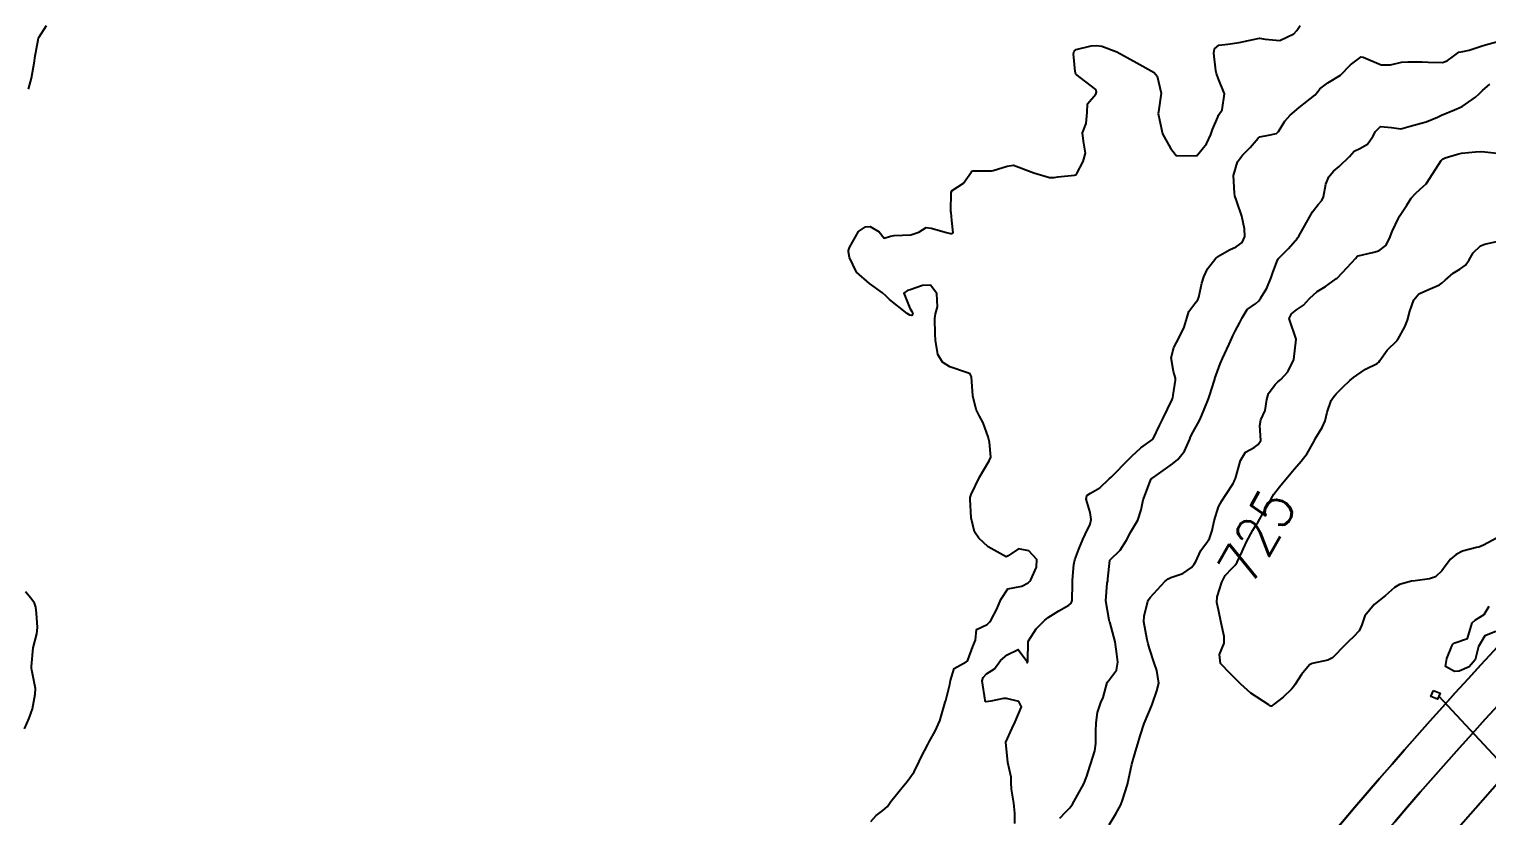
# Model space of a CAD drawing. Header units: metres. Extents: x 318500 to 325275, y 7408834 to 7428799.
# Drawn here: x 320944.4 to 321087.6, y 7415174.6 to 7415251.9 of the extents above; entities that cross this region are included whole.
import ezdxf
from ezdxf.enums import TextEntityAlignment as Align

# ---------------------------------------------------------------- set-up
doc = ezdxf.new("R2010")
doc.units = ezdxf.units.M
doc.header["$MEASUREMENT"] = 0
for name, color, linetype in [('Cotas', 45, 'Continuous'), ('Curvas de Nivel 1m', 11, 'Continuous'), ('Curvas de Nivel 5m', 15, 'Continuous'), ('Linha Férrea', 20, 'Continuous'), ('Pórticos', 45, 'Continuous'), ('Vias Primárias', 230, 'Continuous')]:
    doc.layers.add(name, color=color, linetype=linetype)
doc.styles.add('Style-STANDARD', font='STANDARD.shx')

msp = doc.modelspace()

# ---------------------------------------------------------------- linework, layer by layer
at = {"layer": 'Curvas de Nivel 1m', "flags": 128}
for points, elevation in [([(321027.07, 7415174.02), (321027.61, 7415174.63), (321028.25, 7415175.11), (321028.72, 7415175.52), (321029.05, 7415175.99), (321030.28, 7415177.53), (321030.48, 7415177.77), (321030.64, 7415177.97), (321031.33, 7415178.93), (321031.83, 7415179.95), (321031.97, 7415180.3), (321032.33, 7415180.97), (321032.68, 7415181.6), (321032.85, 7415181.94), (321033.38, 7415182.91), (321033.85, 7415183.93), (321034.39, 7415185.78), (321034.43, 7415185.92), (321034.83, 7415187.5), (321034.89, 7415187.91), (321035.26, 7415189.09), (321036.45, 7415189.72), (321036.55, 7415189.79), (321036.59, 7415189.89), (321037.1, 7415191.25), (321037.37, 7415191.88), (321037.46, 7415192.9), (321038.49, 7415193.4), (321038.74, 7415193.62), (321038.9, 7415193.86), (321039.45, 7415194.92), (321039.85, 7415195.85), (321040.54, 7415196.92), (321041.9, 7415197.18), (321042.55, 7415197.51), (321042.71, 7415197.65), (321042.81, 7415197.81), (321043.34, 7415199.04), (321043.37, 7415199.81), (321042.59, 7415200.64), (321041.6, 7415200.83), (321040.58, 7415200.15), (321040.37, 7415200.06), (321038.6, 7415201.04), (321037.67, 7415201.88), (321037.26, 7415202.53), (321036.92, 7415203.9), (321036.84, 7415205.72), (321036.85, 7415205.9), (321036.94, 7415206.17), (321037.76, 7415207.88), (321038.71, 7415209.5), (321038.86, 7415209.87), (321038.73, 7415211.33), (321038.61, 7415211.87), (321038.12, 7415213.24), (321037.75, 7415213.89), (321037.41, 7415214.54), (321037.09, 7415215.9), (321036.95, 7415217.76), (321036.9, 7415217.9), (321036.88, 7415217.96), (321036.82, 7415218.06), (321036.58, 7415218.14), (321034.83, 7415218.75), (321034.11, 7415219.21), (321033.65, 7415219.94), (321033.43, 7415221.37), (321033.39, 7415221.94), (321033.36, 7415223.48), (321033.44, 7415223.94), (321033.62, 7415224.65), (321033.57, 7415225.94), (321032.93, 7415226.77), (321032.16, 7415226.73), (321030.93, 7415226.32), (321030.66, 7415226.24), (321030.31, 7415225.99), (321030.91, 7415224.5), (321031.11, 7415224.19), (321031.19, 7415223.98), (321031.1, 7415223.77), (321030.9, 7415223.81), (321030.63, 7415223.98), (321028.91, 7415225.36), (321028.59, 7415225.68), (321028.22, 7415226.01), (321026.93, 7415226.93), (321025.67, 7415228.05), (321024.97, 7415229.48), (321024.88, 7415230.06), (321024.89, 7415230.16), (321024.98, 7415230.48), (321025.87, 7415232.05), (321026.54, 7415232.5), (321027.01, 7415232.54), (321027.9, 7415232.02), (321028.37, 7415231.38), (321029, 7415231.57), (321029.35, 7415231.65), (321031, 7415231.71), (321031.79, 7415231.97), (321032.52, 7415232.45), (321033.01, 7415232.37), (321034.5, 7415231.93), (321034.91, 7415231.83), (321035, 7415231.84), (321035.06, 7415231.86), (321035.15, 7415231.92), (321035.02, 7415233.13), (321034.95, 7415233.92), (321034.94, 7415234.01), (321034.95, 7415235.92), (321035.06, 7415236.09), (321036.18, 7415236.8), (321036.97, 7415237.9), (321037.01, 7415237.97), (321037.08, 7415238.02), (321038.94, 7415238.01), (321039.08, 7415238.03), (321040.48, 7415238.46), (321041.09, 7415238.55), (321043.08, 7415237.82), (321044.64, 7415237.35), (321045.08, 7415237.35), (321045.46, 7415237.41), (321047.09, 7415237.58), (321047.22, 7415237.63), (321047.32, 7415237.76), (321047.93, 7415238.92), (321048.17, 7415239.75), (321047.96, 7415240.92), (321047.89, 7415241.75), (321048.22, 7415242.67), (321048.33, 7415243.75), (321048.35, 7415244.58), (321049.19, 7415245.56), (321049.26, 7415245.74), (321049.19, 7415246), (321048.21, 7415246.75), (321047.22, 7415247.51), (321047.14, 7415247.76), (321046.98, 7415249.5), (321047.04, 7415249.76), (321047.25, 7415249.95), (321048.71, 7415250.29), (321049.26, 7415250.32), (321049.77, 7415250.25), (321051.25, 7415249.71), (321053.23, 7415248.61), (321054.92, 7415247.66), (321055.21, 7415247.32), (321055.62, 7415245.65), (321055.33, 7415243.82), (321055.32, 7415243.66), (321055.34, 7415243.48), (321055.75, 7415241.65), (321056.53, 7415240.23), (321056.98, 7415239.63), (321057.04, 7415239.56), (321057.11, 7415239.53), (321058.99, 7415239.48), (321059.11, 7415239.51), (321059.16, 7415239.55), (321059.2, 7415239.6), (321060.05, 7415240.66), (321060.5, 7415241.59), (321060.66, 7415242.07), (321061.17, 7415243.28), (321061.25, 7415243.49), (321061.3, 7415243.58), (321061.59, 7415243.99), (321061.83, 7415245.57), (321061.21, 7415247.12), (321061.03, 7415247.58), (321060.97, 7415247.83), (321060.77, 7415249.58), (321060.84, 7415250), (321061.26, 7415250.37), (321062.16, 7415250.47), (321063.26, 7415250.61), (321064.65, 7415250.91), (321065.27, 7415251.05), (321065.82, 7415250.96), (321067.26, 7415250.81), (321068.63, 7415251.48), (321068.93, 7415251.82), (321069.28, 7415252.29)], 721), ([(321041.21, 7415173.83), (321041.21, 7415174.86), (321041.14, 7415175.83), (321040.89, 7415177.22), (321040.87, 7415177.83), (321040.86, 7415178.39), (321040.54, 7415179.84), (321040.34, 7415181.84), (321040.97, 7415183.22), (321041.25, 7415183.83), (321041.88, 7415185.31), (321041.63, 7415185.82), (321040.39, 7415186.12), (321040.11, 7415186.13), (321038.87, 7415185.86), (321038.39, 7415185.81), (321038.32, 7415185.87), (321038.3, 7415185.97), (321038, 7415187.87), (321038.11, 7415188.19), (321038.43, 7415188.54), (321039.24, 7415189.06), (321039.81, 7415189.85), (321040.46, 7415190.41), (321041.56, 7415190.93), (321042.39, 7415189.81), (321042.45, 7415189.62), (321042.5, 7415189.76), (321042.51, 7415189.81), (321042.55, 7415191.73), (321042.57, 7415191.81), (321043.31, 7415192.98), (321044.14, 7415193.79), (321044.33, 7415193.96), (321044.5, 7415194.09), (321045.55, 7415194.74), (321046.52, 7415195.29), (321046.77, 7415195.51), (321046.85, 7415195.76), (321046.88, 7415197.42), (321046.89, 7415197.76), (321047.01, 7415199.31), (321047.11, 7415199.75), (321047.52, 7415200.82), (321047.9, 7415201.75), (321048.12, 7415202.24), (321048.63, 7415203.26), (321048.74, 7415203.74), (321048.64, 7415204.42), (321048.25, 7415205.74), (321048.31, 7415206.1), (321048.67, 7415206.3), (321049.57, 7415206.83), (321050.51, 7415207.71), (321050.69, 7415207.9), (321052.45, 7415209.68), (321052.58, 7415209.82), (321052.71, 7415209.95), (321053.62, 7415210.78), (321054.74, 7415211.59), (321054.78, 7415211.62), (321054.81, 7415211.66), (321055.43, 7415212.97), (321055.78, 7415213.64), (321056.69, 7415215.53), (321056.73, 7415215.63), (321056.74, 7415215.68), (321056.79, 7415215.95), (321057.02, 7415217.43), (321057.01, 7415217.63), (321056.83, 7415218.27), (321056.6, 7415219.63), (321056.86, 7415220.65), (321057.37, 7415221.62), (321057.86, 7415222.64), (321058.16, 7415223.61), (321058.33, 7415224.18), (321058.92, 7415224.95), (321059.21, 7415225.31), (321059.31, 7415225.6), (321059.59, 7415226.95), (321059.79, 7415227.59), (321060.17, 7415228.38), (321060.98, 7415229.41), (321061.07, 7415229.49), (321061.19, 7415229.58), (321062.32, 7415230.23), (321062.99, 7415230.55), (321063.57, 7415230.97), (321063.82, 7415231.54), (321063.78, 7415232.3), (321063.53, 7415233.54), (321063.05, 7415234.98), (321062.86, 7415235.55), (321062.8, 7415235.81), (321062.7, 7415237.56), (321063.1, 7415238.88), (321063.61, 7415239.54), (321064.35, 7415240.3), (321065.14, 7415241.23), (321065.31, 7415241.34), (321066.17, 7415241.51), (321066.95, 7415241.69), (321067.15, 7415241.87), (321067.76, 7415242.89), (321068.29, 7415243.48), (321069.18, 7415244.22), (321070.72, 7415245.45), (321070.94, 7415245.7), (321071.2, 7415246.07), (321071.99, 7415246.65), (321073.22, 7415247.42), (321074.22, 7415248.42), (321075.25, 7415249.2), (321075.46, 7415249.17), (321077.24, 7415248.43), (321078.16, 7415248.43), (321079.24, 7415248.68), (321079.84, 7415248.73), (321081.24, 7415248.72), (321081.86, 7415248.68), (321083.24, 7415248.67), (321083.7, 7415248.82), (321084.34, 7415249.27), (321084.86, 7415249.66), (321085.25, 7415249.74), (321085.86, 7415249.86), (321087.26, 7415250.32), (321088.79, 7415250.74)], 722), ([(321045.65, 7415174.36), (321046.25, 7415174.97), (321046.63, 7415175.38), (321046.89, 7415175.75), (321047.38, 7415176.64), (321047.99, 7415177.73), (321048.3, 7415178.49), (321048.59, 7415179.45), (321048.68, 7415179.73), (321049.08, 7415180.98), (321049.18, 7415181.72), (321049.2, 7415182.88), (321049.23, 7415183.72), (321049.35, 7415184.75), (321049.68, 7415185.72), (321049.89, 7415186.23), (321050.31, 7415187.71), (321050.35, 7415187.79), (321050.42, 7415187.87), (321051.23, 7415188.91), (321051.36, 7415189.7), (321051.24, 7415190.49), (321051.07, 7415191.7), (321050.56, 7415193.65), (321050.53, 7415193.71), (321050.5, 7415193.82), (321050.18, 7415195.72), (321050.31, 7415197.48), (321050.35, 7415197.71), (321050.37, 7415197.9), (321050.55, 7415199.71), (321050.56, 7415199.73), (321050.58, 7415199.76), (321051.59, 7415200.7), (321052.2, 7415201.69), (321052.62, 7415202.53), (321053.3, 7415203.67), (321053.63, 7415204.69), (321053.85, 7415205.67), (321054.08, 7415206.25), (321054.59, 7415207.66), (321054.63, 7415207.72), (321054.69, 7415207.77), (321055.1, 7415208.06), (321056.71, 7415209.19), (321057.23, 7415209.62), (321057.9, 7415210.44), (321058.41, 7415211.61), (321058.5, 7415211.85), (321058.75, 7415212.35), (321059.21, 7415213.15), (321059.43, 7415213.59), (321059.83, 7415214.54), (321060.25, 7415215.59), (321060.38, 7415216), (321060.82, 7415217.34), (321060.88, 7415217.52), (321060.89, 7415217.58), (321061.39, 7415219.02), (321061.63, 7415219.57), (321062.28, 7415220.98), (321062.55, 7415221.55), (321062.66, 7415221.77), (321062.88, 7415222.24), (321063.35, 7415223.09), (321063.57, 7415223.54), (321064.06, 7415224.39), (321064.92, 7415224.97), (321065.2, 7415225.24), (321065.4, 7415225.52), (321065.99, 7415226.46), (321066.43, 7415227.51), (321066.56, 7415227.9), (321066.97, 7415229.06), (321067.12, 7415229.36), (321067.24, 7415229.5), (321068.11, 7415230.37), (321069.01, 7415231.4), (321069.04, 7415231.44), (321069.07, 7415231.47), (321069.14, 7415231.6), (321070.17, 7415233.45), (321070.49, 7415233.99), (321071.05, 7415234.71), (321071.4, 7415235.09), (321071.55, 7415235.44), (321071.8, 7415236.71), (321072.07, 7415237.43), (321072.53, 7415237.99), (321073.1, 7415238.44), (321074.1, 7415239.41), (321074.57, 7415239.95), (321075.12, 7415240.2), (321075.87, 7415240.64), (321076.4, 7415241.37), (321076.66, 7415241.86), (321077.16, 7415242.37), (321078.24, 7415242.27), (321079.15, 7415242.15), (321080.08, 7415242.41), (321081.16, 7415242.69), (321081.64, 7415242.82), (321082.77, 7415243.29), (321083.17, 7415243.47), (321084.43, 7415244.01), (321085.18, 7415244.34), (321086.51, 7415245.24), (321086.85, 7415245.58), (321087.2, 7415245.91), (321087.91, 7415246.52)], 723), ([(321050.49, 7415173.71), (321051.16, 7415174.78), (321051.63, 7415175.69), (321051.82, 7415176.14), (321052.29, 7415177.68), (321052.72, 7415179.67), (321053.08, 7415180.92), (321053.31, 7415181.67), (321053.55, 7415182.46), (321053.92, 7415183.66), (321054.38, 7415184.76), (321054.66, 7415185.37), (321054.75, 7415185.65), (321055.17, 7415186.88), (321055.38, 7415187.64), (321055.19, 7415188.89), (321054.93, 7415189.65), (321054.46, 7415191.03), (321054.32, 7415191.5), (321054.28, 7415191.65), (321054.22, 7415191.91), (321053.91, 7415193.67), (321053.93, 7415194.25), (321054.31, 7415195.66), (321054.37, 7415195.82), (321054.53, 7415196.05), (321055.98, 7415197.64), (321056.29, 7415197.9), (321056.56, 7415198.01), (321057.74, 7415198.43), (321058.57, 7415199.02), (321058.85, 7415199.33), (321059.01, 7415199.6), (321059.5, 7415200.69), (321060.16, 7415201.58), (321060.35, 7415201.85), (321060.62, 7415202.63), (321060.83, 7415203.58), (321061.25, 7415204.97), (321061.58, 7415205.57), (321062, 7415206.23), (321062.69, 7415207.27), (321062.78, 7415207.46), (321062.82, 7415207.55), (321062.92, 7415207.77), (321063.39, 7415209.54), (321063.9, 7415210.36), (321064.73, 7415210.82), (321065.15, 7415211.1), (321065.4, 7415211.51), (321065.31, 7415212.97), (321065.39, 7415213.51), (321065.83, 7415214.46), (321066, 7415215.51), (321066.17, 7415216.13), (321066.81, 7415217.01), (321067.06, 7415217.25), (321067.35, 7415217.49), (321068.06, 7415218.25), (321068.63, 7415219.47), (321068.87, 7415221.47), (321068.19, 7415223.48), (321068.43, 7415223.96), (321068.91, 7415224.34), (321069.59, 7415224.79), (321070.19, 7415225.45), (321070.94, 7415226.15), (321071.74, 7415226.63), (321072.84, 7415227.42), (321072.9, 7415227.47), (321072.95, 7415227.5), (321073.88, 7415228.49), (321074.7, 7415229.39), (321074.84, 7415229.54), (321074.98, 7415229.64), (321076.37, 7415229.99), (321076.99, 7415230.15), (321077.68, 7415230.67), (321078.03, 7415231.35), (321078.31, 7415232.05), (321078.92, 7415233.34), (321078.96, 7415233.41), (321079.03, 7415233.55), (321079.74, 7415234.64), (321080.18, 7415235.32), (321080.59, 7415235.79), (321081.07, 7415236.2), (321081.65, 7415236.73), (321082.02, 7415237.3), (321083.11, 7415239.02), (321083.24, 7415239.15), (321083.53, 7415239.28), (321084.72, 7415239.66), (321085.12, 7415239.73), (321086.5, 7415239.86), (321087.12, 7415239.9), (321088.58, 7415239.74)], 724)]:
    msp.add_lwpolyline(points, dxfattribs=dict(at, elevation=elevation))
at = {"layer": 'Curvas de Nivel 5m', "flags": 128}
for points, elevation in [([(320944.28, 7415246.03), (320944.57, 7415247.13), (320944.87, 7415248.78), (320944.92, 7415249.12), (320945.24, 7415250.88), (320945.28, 7415251.08), (320945.29, 7415251.12), (320946.06, 7415252.31)], 720), ([(321088.62, 7415201.92), (321087.3, 7415201.22), (321086.83, 7415201.01), (321086.61, 7415200.96), (321085.23, 7415200.62), (321084.6, 7415200.29), (321084.03, 7415199.82), (321083.61, 7415199.27), (321083.18, 7415198.67), (321082.56, 7415198.1), (321081.97, 7415197.88), (321080.56, 7415197.71), (321080.22, 7415197.65), (321079.03, 7415197.33), (321078.55, 7415197.05), (321077.64, 7415196.25), (321076.53, 7415195.36), (321075.62, 7415194.26), (321075.32, 7415193.38), (321075.08, 7415192.79), (321074.48, 7415192.17), (321074.07, 7415191.8), (321073.7, 7415191.4), (321072.46, 7415190.14), (321071.99, 7415189.89), (321070.45, 7415189.58), (321070.17, 7415189.44), (321069.39, 7415188.5), (321068.74, 7415187.47), (321068.61, 7415187.27), (321068.41, 7415187.04), (321067.61, 7415186.27), (321066.6, 7415185.49), (321066.48, 7415185.39), (321066.39, 7415185.36), (321066.3, 7415185.41), (321066.18, 7415185.49), (321064.41, 7415186.64), (321063.44, 7415187.53), (321062.43, 7415188.54), (321061.44, 7415189.56), (321061.34, 7415190.44), (321061.81, 7415191.56), (321061.8, 7415192.24), (321061.5, 7415193.57), (321061.23, 7415194.86), (321061.07, 7415195.57), (321061.1, 7415196.13), (321061.56, 7415197.56), (321061.9, 7415198.22), (321062.57, 7415198.95), (321062.89, 7415199.23), (321063.09, 7415199.54), (321063.55, 7415200.58), (321063.99, 7415201.53), (321064.62, 7415202.69), (321064.95, 7415203.2), (321065.14, 7415203.51), (321065.68, 7415204.47), (321066.29, 7415205.5), (321066.41, 7415205.75), (321066.67, 7415206.22), (321067.23, 7415206.94), (321067.71, 7415207.48), (321068.7, 7415208.7), (321069.38, 7415209.46), (321069.97, 7415210.2), (321070.64, 7415211.44), (321070.67, 7415211.51), (321070.74, 7415211.66), (321071.44, 7415212.76), (321071.73, 7415213.43), (321071.93, 7415214.28), (321072.32, 7415215.42), (321072.5, 7415215.72), (321072.8, 7415216.08), (321073.47, 7415216.75), (321074.14, 7415217.4), (321074.52, 7415217.69), (321074.83, 7415217.92), (321075.69, 7415218.52), (321076.85, 7415219.08), (321077, 7415219.2), (321077.11, 7415219.36), (321077.83, 7415220.38), (321078.8, 7415221.34), (321078.83, 7415221.38), (321078.87, 7415221.44), (321079.55, 7415222.67), (321079.82, 7415223.33), (321080.04, 7415224.2), (321080.45, 7415225.32), (321080.94, 7415225.9), (321082.03, 7415226.39), (321082.95, 7415226.79), (321083.23, 7415226.99), (321083.52, 7415227.27), (321084.29, 7415227.93), (321084.97, 7415228.35), (321085.5, 7415228.73), (321085.88, 7415229.25), (321086.28, 7415229.95), (321087, 7415230.63), (321087.42, 7415230.81), (321089.01, 7415231.16)], 725), ([(320943.89, 7415183.13), (320944.35, 7415184.2), (320944.69, 7415185.12), (320944.95, 7415186.54), (320944.97, 7415187.11), (320944.62, 7415188.91), (320944.59, 7415189.12), (320944.59, 7415189.28), (320944.74, 7415191.12), (320945.11, 7415192.47), (320945.17, 7415193.11), (320945.08, 7415194.52), (320945.02, 7415195.11), (320944.88, 7415195.49), (320944.51, 7415195.98), (320943.99, 7415196.6)], 720), ([(321088.49, 7415192.71), (321087.4, 7415192.3), (321086.78, 7415191.23), (321086.46, 7415189.94), (321085.86, 7415189.24), (321084.88, 7415188.81), (321084.44, 7415188.79), (321083.54, 7415189.27), (321083.67, 7415190.05), (321084.17, 7415191.26), (321084.26, 7415191.47), (321084.48, 7415191.61), (321085.71, 7415192.02), (321086.07, 7415193.24), (321086.18, 7415193.56), (321086.51, 7415193.86), (321087.34, 7415194.4), (321087.85, 7415195.21)], 725)]:
    msp.add_lwpolyline(points, dxfattribs=dict(at, elevation=elevation))
at = {"layer": 'Linha Férrea'}
for points in [[(321798.98, 7416497.54), (321750.6, 7416346.47), (321714.59, 7416233.7, -0.00337), (321686.79, 7416141.75, -0.016343), (321644.52, 7416022.17), (321593.15, 7415895.01), (321566.16, 7415829.01), (321499.47, 7415659.97), (321478.31, 7415606.63, -0.011032), (321468.49, 7415582.4, -0.032105), (321431.57, 7415506.43, -0.070178), (321348.3, 7415399.17, -0.037465), (321276, 7415340.1), (321204.93, 7415290.01, 0.010464), (321181.81, 7415273.24, 0.025562), (321124.04, 7415226.54, 0.050883), (321044.53, 7415137.19, 0.026975), (320996.91, 7415059.89), (320959.85, 7414991.08)], [(321802, 7416472.12, -0.01056), (321778.56, 7416402.79, 0.003825), (321753.43, 7416335.23, 0.009891), (321732, 7416274.98), (321714.19, 7416219.51, -0.023962), (321655.04, 7416039.28), (321642.82, 7416007.3), (321613.08, 7415933.23), (321568.99, 7415825.44), (321540.97, 7415754.45), (321517.66, 7415694.41), (321499.44, 7415649.2), (321470.31, 7415575.88, -0.021199), (321451.09, 7415534.05, -0.062911), (321383.35, 7415430.52, -0.034735), (321333.57, 7415379.84, -0.029004), (321269.95, 7415330.44), (321232.2, 7415304.05, 0.005656), (321177.94, 7415264.89, 0.018731), (321134.03, 7415229.84, 0.055667), (321051.08, 7415139.41, 0.029861), (321000.14, 7415057.35), (320958.65, 7414980.46)], [(320790.49, 7414769.15, 0.066549), (320858.6, 7414826.49, 0.071744), (320946.36, 7414945.11, -0.001019), (320986.5, 7415020.76), (321017.59, 7415076.94, -0.085141), (321132.03, 7415221.31, -0.027227), (321212.14, 7415282.87, 0.004692), (321306.83, 7415350.2, 0.102409), (321443.1, 7415506.85, 0.035266), (321491.35, 7415614.35, 0.015223), (321522.06, 7415693.46)], [(320633.32, 7414629.25), (320777.07, 7414757.12, 0.012969), (320847.83, 7414823.3, 0.045223), (320913.24, 7414901.78, 0.028396), (320958.65, 7414980.46), (321000.14, 7415057.35, -0.029861), (321051.08, 7415139.41, -0.055667), (321134.03, 7415229.84, -0.018731), (321177.94, 7415264.89, -0.005656), (321232.2, 7415304.05), (321269.95, 7415330.44, 0.029004), (321333.57, 7415379.84, 0.034735), (321383.35, 7415430.52, 0.062911), (321451.09, 7415534.05, 0.021199), (321470.31, 7415575.88), (321499.44, 7415649.2)], [(320223.39, 7414139.11, -0.076005), (320320.44, 7414312, -0.027328), (320414.07, 7414419.91, -0.009752), (320494.14, 7414502.31), (320539.58, 7414547.56, -0.011191), (320630.31, 7414631.79), (320756.6, 7414744.3), (320803.26, 7414786.66, 0.019521), (320844.17, 7414825.78, 0.046857), (320912.06, 7414907.56, 0.028693), (320959.44, 7414990.44), (320996.91, 7415059.89, -0.026975), (321044.53, 7415137.19, -0.050883), (321124.04, 7415226.54, -0.025562), (321181.81, 7415273.24, -0.010464), (321204.93, 7415290.01), (321276, 7415340.1, 0.037465), (321348.3, 7415399.17, 0.070178), (321431.57, 7415506.43, 0.032105), (321468.49, 7415582.4, 0.011032), (321478.31, 7415606.63)]]:
    msp.add_lwpolyline(points, format="xyb", dxfattribs=at)
at = {"layer": 'Pórticos'}
msp.add_lwpolyline([(321082.36, 7415186.93), (321083.02, 7415186.66), (321082.77, 7415186.05), (321082.11, 7415186.32)], close=True, dxfattribs=at)
msp.add_lwpolyline([(321090.44, 7415178.25), (321082.9, 7415186.35)], dxfattribs=at)
at = {"layer": 'Vias Primárias'}
msp.add_lwpolyline([(321109.37, 7414841.13, 0), (321121.45, 7414845.47, -0.165445)], format="xyb", dxfattribs=at)

# ---------------------------------------------------------------- texts
at = {"layer": 'Cotas', "style": 'Style-STANDARD'}
msp.add_text('725', height=4, rotation=60.4293, dxfattribs=at).set_placement((321065.02, 7415202.09, 725), align=Align.MIDDLE_CENTER)

doc.saveas('drawing.dxf')
